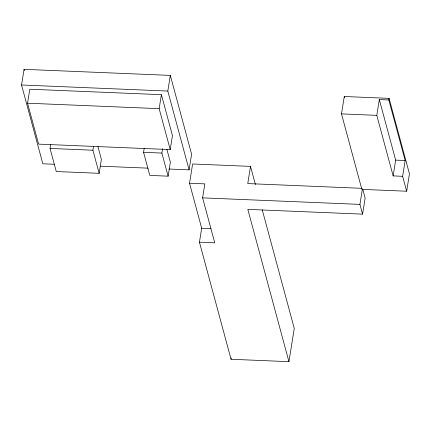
<?xml version="1.0" encoding="UTF-8"?>
<svg xmlns="http://www.w3.org/2000/svg" width="431" height="431" viewBox="0 0 431 431"><rect width="100%" height="100%" fill="white"/><g stroke="black" fill="none" stroke-linecap="round" stroke-linejoin="round"><path stroke-width="0.65" d="M54.236 164.265L42.825 163.796L21.55 84.993L24.061 69.332L170.326 75.398L191.606 154.201L189.096 169.862L168.968 169.027M27.552 103.203L29.787 89.222L161.404 94.685L172.454 135.609L170.213 149.589L38.601 144.126L27.552 103.203L159.163 108.666L170.213 149.589M97.918 146.497L101.382 159.33L99.141 173.31L56.267 171.533L50.034 148.431L50.642 144.622M99.141 173.31L92.907 150.214L93.516 146.4M166.889 149.358L170.353 162.191L168.112 176.171L149.799 175.412L143.566 152.315L144.175 148.501M159.163 108.666L161.404 94.685M189.096 169.862L167.815 91.065L170.326 75.398M168.112 176.171L161.878 153.075L162.589 148.625M262.237 209.811L294.265 328.422L288.937 361.668L231.048 359.265L199.44 242.2L201.676 228.22L189.532 183.245L192.619 163.979L250.508 166.382L255.411 184.533M199.44 242.2L214.751 242.836L202.608 197.861L204.849 183.881L189.532 183.245M250.508 166.382L247.755 183.584L361.835 188.32M231.048 359.265L231.264 357.935M341.487 113.892L344.272 96.501L389.069 98.36L409.45 173.833L406.665 191.224L361.862 189.365L341.487 113.892L376.786 115.352L393.137 175.907L402.635 176.301L406.665 191.224M288.937 361.668L247.82 209.385L362.568 214.148L359.933 204.391L362.401 188.988M376.786 115.352L379.312 99.566L388.816 99.96L405.162 160.51L402.635 176.301M362.568 214.148L365.138 198.104L362.67 188.956M388.816 99.96L389.069 98.36M393.137 175.907L395.663 160.116L379.312 99.566M21.55 84.993L167.815 91.065M395.663 160.116L405.162 160.51M50.034 148.431L92.907 150.214M143.566 152.315L161.878 153.075M100.531 166.188L148.167 168.165M202.608 197.861L359.933 204.391M201.676 228.22L211.001 228.608M344.272 96.501L344.617 97.789M24.061 69.332L24.405 70.625"/></g></svg>
